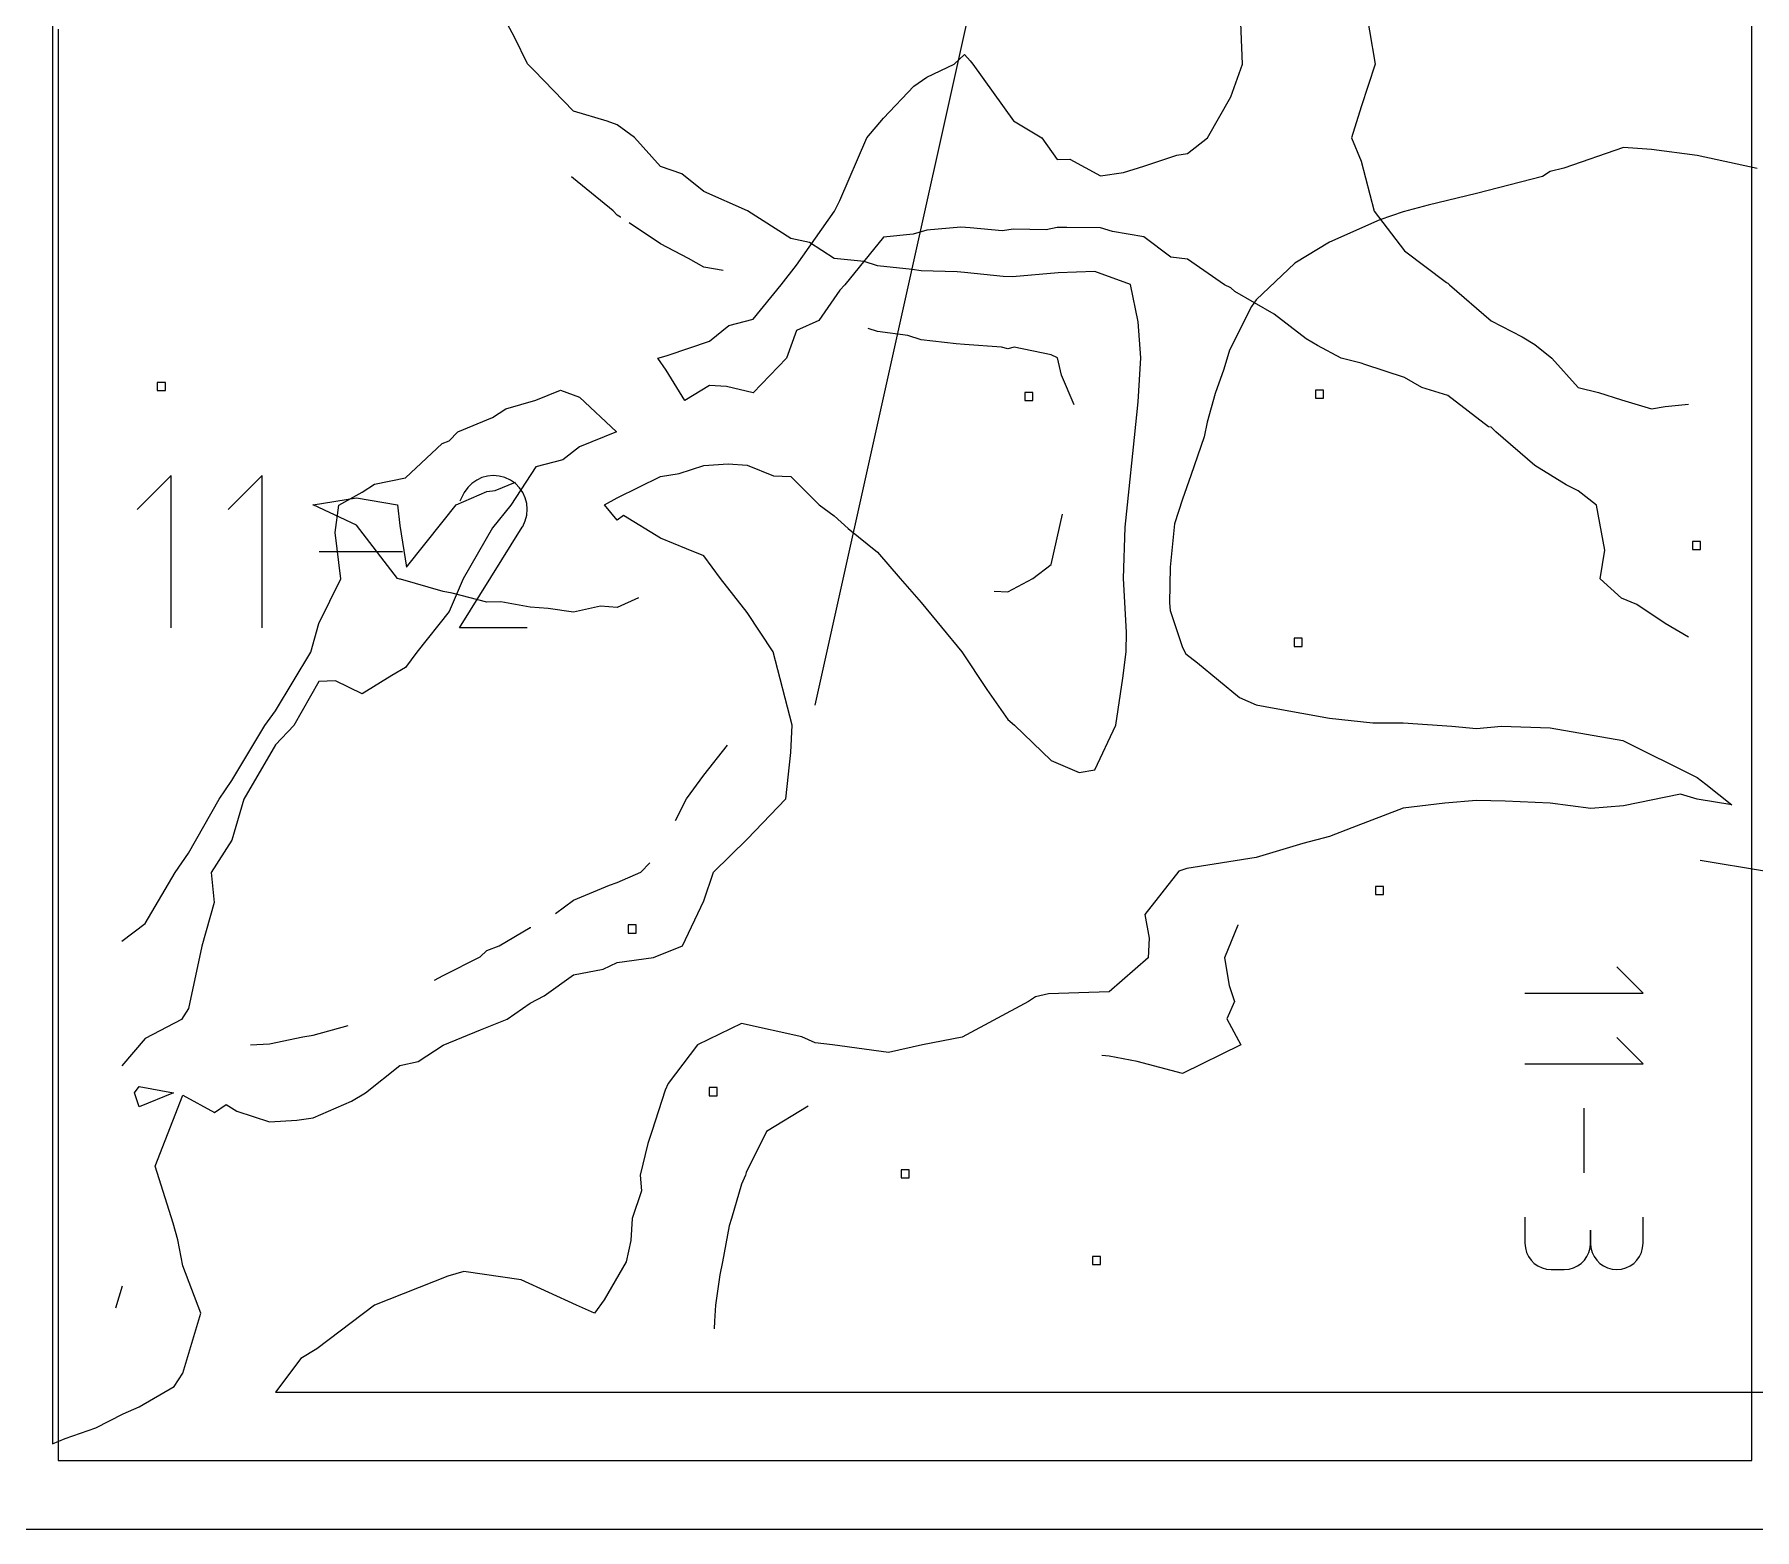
# Model space of a CAD drawing. Extents: x 0 to 600, y 0 to 270.
# Drawn here: x 322.7 to 478.6, y 0 to 135.5 of the extents above; entities that cross this region are included whole.
import ezdxf

# ---------------------------------------------------------------- set-up
doc = ezdxf.new("R2010")
doc.units = 0
doc.layers.add('1', color=7, linetype='CONTINUOUS')
doc.layers.add('2', color=7, linetype='CONTINUOUS')

msp = doc.modelspace()

# ---------------------------------------------------------------- linework, layer by layer
at = {"layer": '1', "color": 5}
for p, q in [((366.193603, 135.237466), (363.94837, 139.469595)), ((324.345706, 137.747345), (324.345706, 132.810538)), ((367.370772, 132.810538), (366.193603, 135.237466)), ((324.345706, 132.810538), (324.345706, 131.016607)), ((367.965894, 132.238409), (367.370772, 132.810538)), ((324.345706, 131.016607), (324.345706, 126.151934)), ((371.562324, 128.533775), (367.965894, 132.238409)), ((374.617735, 127.639739), (371.562324, 128.533775)), ((375.497342, 127.309717), (374.617735, 127.639739)), ((377.067652, 126.151934), (375.497342, 127.309717)), ((324.345706, 126.151934), (324.345706, 124.289926)), ((379.43191, 123.532045), (377.067652, 126.151934)), ((466.692061, 125.241911), (461.293587, 123.372247)), ((469.220883, 125.067905), (466.692061, 125.241911)), ((473.350664, 124.503892), (469.220883, 125.067905)), ((324.345706, 124.289926), (324.345706, 119.493331)), ((381.371017, 122.870648), (379.43191, 123.532045)), ((461.293587, 123.372247), (460.033457, 123.081449)), ((478.810009, 123.336641), (473.350664, 124.503892)), ((383.366478, 121.269229), (381.371017, 122.870648)), ((459.333289, 122.627431), (453.37441, 121.074704)), ((460.033457, 123.081449), (459.333289, 122.627431)), ((387.320884, 119.493331), (383.366478, 121.269229)), ((448.978623, 120.030096), (446.715807, 119.415599)), ((453.37441, 121.074704), (448.978623, 120.030096)), ((324.345706, 119.493331), (324.345706, 117.755757)), ((391.236063, 116.993368), (387.320884, 119.493331)), ((444.596807, 118.692864), (440.057203, 116.653218)), ((446.715807, 119.415599), (444.596807, 118.692864)), ((324.345706, 117.755757), (324.345706, 112.83473)), ((392.924949, 116.635392), (391.236063, 116.993368)), ((395.170631, 115.192222), (392.924949, 116.635392)), ((440.057203, 116.653218), (436.893589, 114.758296)), ((397.875731, 114.915402), (395.170631, 115.192222)), ((399.105199, 114.53263), (397.875731, 114.915402)), ((402.246273, 114.177809), (399.105199, 114.53263)), ((403.04022, 114.056982), (402.246273, 114.177809)), ((406.303923, 113.969969), (403.04022, 114.056982)), ((406.974788, 113.903241), (406.303923, 113.969969)), ((410.486458, 113.550679), (406.974788, 113.903241)), ((415.460234, 113.876633), (411.317826, 113.52542)), ((418.778942, 114.018198), (415.460234, 113.876633)), ((422.004324, 112.83472), (418.778942, 114.018198)), ((436.893589, 114.758296), (433.398593, 111.442756)), ((324.345706, 112.83473), (324.345706, 111.525009)), ((411.317826, 113.52542), (410.486458, 113.550679)), ((422.71351, 109.433507), (422.004324, 112.83472)), ((324.345706, 111.525009), (324.345706, 106.175674)), ((432.968935, 110.823288), (430.993312, 106.88872)), ((433.398593, 111.442756), (432.968935, 110.823288)), ((422.967339, 106.175663), (422.71351, 109.433507)), ((324.345706, 106.175674), (324.345706, 105.114375)), ((422.71351, 102.195562), (422.967339, 106.175663)), ((430.993312, 106.88872), (430.460854, 105.152959)), ((324.345706, 105.114375), (324.345706, 99.51707)), ((430.460854, 105.152959), (429.676828, 102.954152)), ((334.57324, 103.949819), (333.842863, 103.949819)), ((333.842863, 103.949819), (333.842863, 103.219442)), ((333.842863, 103.219442), (334.57324, 103.219442)), ((334.57324, 103.219442), (334.57324, 103.949819)), ((413.165859, 103.036848), (412.435482, 103.036848)), ((412.435482, 103.036848), (412.435482, 102.306471)), ((413.165859, 102.306471), (413.165859, 103.036848)), ((429.676828, 102.954152), (428.97666, 100.341026)), ((438.789864, 103.260302), (438.789864, 102.529925)), ((439.520241, 103.260302), (438.789864, 103.260302)), ((439.520241, 102.529925), (439.520241, 103.260302)), ((412.435482, 102.306471), (413.165859, 102.306471)), ((422.383937, 98.95891), (422.71351, 102.195562)), ((438.789864, 102.529925), (439.520241, 102.529925)), ((428.97666, 100.341026), (428.705697, 99.019145)), ((324.345706, 99.51707), (324.345706, 98.676687)), ((324.345706, 98.676687), (324.345706, 92.858466)), ((421.75816, 92.858456), (422.383937, 98.95891)), ((428.705697, 99.019145), (427.479834, 95.52189)), ((375.497342, 93.508133), (379.43191, 95.433711)), ((379.43191, 95.433711), (381.11809, 95.711887)), ((381.11809, 95.711887), (383.366478, 96.423778)), ((383.366478, 96.423778), (385.570684, 96.588339)), ((385.570684, 96.588339), (387.301499, 96.454437)), ((387.301499, 96.454437), (389.679278, 95.492774)), ((389.679278, 95.492774), (391.236063, 95.419736)), ((391.236063, 95.419736), (393.809516, 92.858456)), ((427.479834, 95.52189), (426.739989, 93.383069)), ((324.345706, 92.858466), (324.345706, 92.187601)), ((324.345706, 92.187601), (324.345706, 86.199863)), ((374.347674, 92.858456), (375.497342, 93.508133)), ((375.497342, 91.471193), (374.347674, 92.858456)), ((393.809516, 92.858456), (395.170631, 91.86794)), ((421.523266, 90.84361), (421.75816, 92.858456)), ((426.739989, 93.383069), (425.999245, 91.150009)), ((376.073078, 91.883721), (375.497342, 91.471193)), ((379.43191, 89.84182), (376.073078, 91.883721)), ((395.170631, 91.86794), (396.442028, 90.706549)), ((396.442028, 90.706549), (399.105199, 88.566815)), ((421.375388, 86.199852), (421.523266, 90.84361)), ((425.999245, 91.150009), (425.60971, 87.215001)), ((381.782642, 88.880157), (379.43191, 89.84182)), ((383.366478, 88.228677), (381.782642, 88.880157)), ((472.934985, 89.547677), (472.934985, 88.8173)), ((473.665362, 89.547677), (472.934985, 89.547677)), ((473.665362, 88.8173), (473.665362, 89.547677)), ((384.875024, 86.199852), (383.366478, 88.228677)), ((399.105199, 88.566815), (401.139887, 86.199852)), ((472.934985, 88.8173), (473.665362, 88.8173)), ((324.345706, 86.199863), (324.345706, 85.216109)), ((387.301499, 83.116038), (384.875024, 86.199852)), ((401.139887, 86.199852), (403.04022, 84.015937)), ((421.663481, 81.31805), (421.375388, 86.199852)), ((425.60971, 87.215001), (425.542083, 83.988256)), ((324.345706, 85.216109), (324.345706, 79.541259)), ((389.649522, 79.541249), (387.301499, 83.116038)), ((403.04022, 84.015937), (406.749812, 79.541249)), ((425.542083, 83.988256), (425.624588, 83.280433)), ((425.624588, 83.280433), (426.739989, 79.937809)), ((421.632373, 79.541249), (421.663481, 81.31805)), ((324.345706, 79.541259), (324.345706, 78.155798)), ((391.376279, 72.882195), (389.649522, 79.541249)), ((406.749812, 79.541249), (408.992793, 76.12606)), ((421.310013, 77.165272), (421.632373, 79.541249)), ((426.739989, 79.937809), (427.043866, 79.345865)), ((436.854365, 80.767835), (436.854365, 80.037458)), ((437.584742, 80.767835), (436.854365, 80.767835)), ((436.854365, 80.037458), (437.584742, 80.037458)), ((437.584742, 80.037458), (437.584742, 80.767835)), ((324.345706, 78.155798), (324.345706, 72.882206)), ((427.043866, 79.345865), (428.096597, 78.544243)), ((428.096597, 78.544243), (431.906284, 75.410824)), ((420.694153, 72.882195), (421.310013, 77.165272)), ((408.992793, 76.12606), (410.909356, 73.400672)), ((431.906284, 75.410824), (433.398593, 74.748074)), ((410.909356, 73.400672), (411.497715, 72.882195)), ((433.398593, 74.748074), (435.050509, 74.434756)), ((435.050509, 74.434756), (440.057203, 73.534837)), ((440.057203, 73.534837), (443.973731, 73.096611)), ((324.345706, 72.882206), (324.345706, 71.348864)), ((391.236063, 70.418299), (391.376279, 72.882195)), ((411.497715, 72.882195), (414.844374, 69.705505)), ((418.778942, 68.838974), (420.694153, 72.882195)), ((443.973731, 73.096611), (446.715807, 73.113856)), ((446.715807, 73.113856), (451.123311, 72.806827)), ((451.123311, 72.806827), (453.37441, 72.590859)), ((453.37441, 72.590859), (455.645342, 72.818087)), ((455.645342, 72.818087), (460.033457, 72.649931)), ((460.033457, 72.649931), (466.639311, 71.507466)), ((324.345706, 71.348864), (324.345706, 66.223602)), ((390.78747, 66.223592), (391.236063, 70.418299)), ((466.639311, 71.507466), (473.350664, 68.147292)), ((414.844374, 69.705505), (417.371387, 68.605432)), ((417.371387, 68.605432), (418.778942, 68.838974)), ((473.350664, 68.147292), (474.161295, 67.541789)), ((474.161295, 67.541789), (476.517437, 65.670773)), ((324.345706, 66.223602), (324.345706, 64.873757)), ((387.301499, 62.569905), (390.78747, 66.223592)), ((450.485364, 65.834432), (446.715807, 65.367802)), ((453.37441, 66.083301), (450.485364, 65.834432)), ((455.959133, 66.014321), (453.37441, 66.083301)), ((460.033457, 65.819554), (455.959133, 66.014321)), ((463.73494, 65.354277), (460.033457, 65.819554)), ((466.692061, 65.571598), (463.73494, 65.354277)), ((471.840772, 66.64958), (466.692061, 65.571598)), ((473.350664, 66.200973), (471.840772, 66.64958)), ((476.517437, 65.670773), (473.350664, 66.200973)), ((324.345706, 64.873757), (324.345706, 59.564998)), ((446.715807, 65.367802), (442.072949, 63.606782)), ((384.24293, 59.564988), (387.301499, 62.569905)), ((440.057203, 62.797517), (437.63388, 62.174871)), ((442.072949, 63.606782), (440.057203, 62.797517)), ((433.398593, 60.915647), (427.119609, 59.896737)), ((437.63388, 62.174871), (433.398593, 60.915647)), ((324.345706, 59.564998), (324.345706, 58.405413)), ((383.366478, 56.980265), (384.24293, 59.564988)), ((426.386527, 59.672214), (423.313534, 55.737646)), ((427.119609, 59.896737), (426.386527, 59.672214)), ((324.345706, 58.405413), (324.345706, 52.906395)), ((444.206827, 58.281252), (444.206827, 57.550875)), ((444.937204, 58.281252), (444.206827, 58.281252)), ((444.937204, 57.550875), (444.937204, 58.281252)), ((381.428727, 52.906384), (383.366478, 56.980265)), ((444.206827, 57.550875), (444.937204, 57.550875)), ((377.229059, 54.792742), (376.498682, 54.792742)), ((376.498682, 54.792742), (376.498682, 54.062365)), ((377.229059, 54.062365), (377.229059, 54.792742)), ((423.313534, 55.737646), (423.700809, 53.598352)), ((376.498682, 54.062365), (377.229059, 54.062365)), ((423.700809, 53.598352), (423.626419, 51.803078)), ((324.345706, 52.906395), (324.345706, 51.972236)), ((324.345706, 51.972236), (324.345706, 46.247341)), ((375.497342, 51.392431), (378.807032, 51.849143)), ((378.807032, 51.849143), (381.428727, 52.906384)), ((423.626419, 51.803078), (420.080939, 48.744963)), ((368.88743, 48.37895), (371.562324, 50.273872)), ((371.562324, 50.273872), (374.238118, 50.775219)), ((374.238118, 50.775219), (375.497342, 51.392431)), ((367.627756, 47.71124), (368.88743, 48.37895)), ((414.597701, 48.562368), (413.422339, 48.27201)), ((420.080939, 48.744963), (414.597701, 48.562368)), ((365.528599, 46.247331), (367.627756, 47.71124)), ((412.78664, 47.868071), (406.763735, 44.61654)), ((413.422339, 48.27201), (412.78664, 47.868071)), ((324.345706, 46.247341), (324.345706, 45.583239)), ((324.345706, 45.583239), (324.345706, 39.588694)), ((359.758171, 43.887446), (363.118354, 45.274668)), ((363.118354, 45.274668), (365.528599, 46.247331)), ((386.787471, 45.871233), (382.787981, 43.933503)), ((392.246816, 44.642239), (386.787471, 45.871233)), ((357.490394, 42.409335), (359.758171, 43.887446)), ((382.787981, 43.933503), (380.128867, 40.427693)), ((393.446075, 44.102571), (392.246816, 44.642239)), ((395.007817, 43.933503), (393.446075, 44.102571)), ((400.105132, 43.223853), (395.007817, 43.933503)), ((403.162791, 43.933503), (400.105132, 43.223853)), ((406.763735, 44.61654), (403.162791, 43.933503)), ((355.823603, 42.05303), (357.490394, 42.409335)), ((352.699662, 39.588684), (355.823603, 42.05303)), ((324.345706, 39.588694), (324.345706, 38.711835)), ((331.780224, 39.588684), (332.215292, 40.146069)), ((332.215292, 38.322785), (331.780224, 39.588684)), ((332.215292, 40.146069), (335.312182, 39.588684)), ((335.312182, 39.588684), (332.215292, 38.322785)), ((333.641783, 32.930033), (336.14986, 39.356586)), ((336.14986, 39.356586), (339.023129, 37.792315)), ((351.44224, 38.832652), (352.699662, 39.588684)), ((379.84889, 39.833011), (378.652329, 36.063893)), ((380.128867, 40.427693), (379.84889, 39.833011)), ((383.841164, 40.049317), (383.841164, 39.31894)), ((384.571541, 40.049317), (383.841164, 40.049317)), ((383.841164, 39.31894), (384.571541, 39.31894)), ((384.571541, 39.31894), (384.571541, 40.049317)), ((324.345706, 38.711835), (324.345706, 32.930043)), ((339.023129, 37.792315), (340.084881, 38.52215)), ((340.084881, 38.52215), (341.063674, 37.931989)), ((341.063674, 37.931989), (344.019446, 36.943275)), ((347.954014, 37.323703), (351.44224, 38.832652)), ((344.019446, 36.943275), (346.484245, 37.101074)), ((346.484245, 37.101074), (347.954014, 37.323703)), ((378.652329, 36.063893), (378.297062, 34.981414)), ((378.297062, 34.981414), (377.606808, 32.129325)), ((324.345706, 32.930043), (324.345706, 31.934478)), ((335.272958, 27.755268), (333.641783, 32.930033)), ((324.345706, 31.934478), (324.345706, 26.271351)), ((377.606808, 32.129325), (377.716818, 30.703738)), ((377.716818, 30.703738), (376.862906, 28.194757)), ((376.862906, 28.194757), (376.762371, 26.205156)), ((335.689543, 26.271341), (335.272958, 27.755268)), ((324.345706, 26.271351), (324.345706, 25.202701)), ((324.345706, 25.202701), (324.345706, 19.612703)), ((336.14986, 23.904017), (335.689543, 26.271341)), ((376.762371, 26.205156), (376.328202, 24.25975)), ((337.775175, 19.612693), (336.14986, 23.904017)), ((361.610652, 23.398176), (360.152603, 22.978445)), ((366.811207, 22.638955), (361.610652, 23.398176)), ((376.328202, 24.25975), (374.333637, 20.835533)), ((418.581861, 24.759179), (418.581861, 24.028802)), ((419.312691, 24.759179), (418.581861, 24.759179)), ((418.581861, 24.028802), (419.312691, 24.028802)), ((419.312691, 24.028802), (419.312691, 24.759179)), ((360.152603, 22.978445), (353.519248, 20.325182)), ((371.816542, 20.325182), (366.811207, 22.638955)), ((353.519248, 20.325182), (348.312837, 16.390174)), ((373.470264, 19.598423), (371.816542, 20.325182)), ((374.333637, 20.835533), (373.470264, 19.598423)), ((324.345706, 19.612703), (324.345706, 18.781244)), ((324.345706, 18.781244), (324.345706, 12.953998)), ((336.14986, 14.163222), (337.775175, 19.612693)), ((348.312837, 16.390174), (346.835399, 15.513722)), ((335.382065, 12.953998), (336.14986, 14.163222)), ((346.835399, 15.513722), (344.567619, 12.455606)), ((324.345706, 12.953998), (324.345706, 7.771534)), ((332.215292, 11.130896), (335.382065, 12.953998)), ((330.764006, 10.498478), (332.215292, 11.130896)), ((344.567619, 12.455606), (346.657316, 12.455606)), ((346.657316, 12.455606), (346.835399, 12.455606)), ((346.835399, 12.455505), (493.326927, 12.455505)), ((328.280724, 9.216734), (330.764006, 10.498478)), ((324.345706, 7.771534), (325.503039, 8.253752)), ((325.503039, 8.253752), (328.280724, 9.216734))]:
    msp.add_line(p, q, dxfattribs=at)
at = {"layer": '1', "color": 1}
for p, q in [((371.562784, 122.4464), (371.372527, 122.59608)), ((375.140732, 119.493331), (371.562784, 122.4464)), ((375.496902, 119.119577), (375.140732, 119.493331)), ((375.822417, 118.943296), (375.496902, 119.119577)), ((375.829619, 118.938325), (375.822417, 118.943296)), ((379.43191, 116.510948), (376.594713, 118.422554)), ((381.974254, 115.190859), (379.43191, 116.510948)), ((383.366478, 114.3897), (381.974254, 115.190859)), ((385.103152, 114.084473), (383.366478, 114.3897)), ((399.105199, 108.57554), (398.246783, 108.84109)), ((401.832393, 108.21982), (399.105199, 108.57554)), ((403.04022, 107.809094), (401.832393, 108.21982)), ((406.219612, 107.453823), (403.04022, 107.809094)), ((406.974788, 107.390706), (406.219612, 107.453823)), ((410.330914, 107.15491), (406.974788, 107.390706)), ((410.909356, 106.989449), (410.330914, 107.15491)), ((411.480132, 107.141384), (410.909356, 106.989449)), ((414.844374, 106.454289), (411.480132, 107.141384)), ((415.390804, 106.175663), (414.844374, 106.454289)), ((415.762306, 104.622037), (415.390804, 106.175663)), ((416.91062, 101.931815), (415.762306, 104.622037)), ((335.100281, 95.511709), (332.032698, 92.443223)), ((335.100281, 81.712994), (335.100281, 95.511709)), ((343.342271, 95.511709), (340.274688, 92.443223)), ((343.342271, 81.712994), (343.342271, 95.511709)), ((362.78513, 95.1082), (362.350059, 94.807934)), ((363.260775, 95.327313), (362.78513, 95.1082)), ((363.765729, 95.462568), (363.260775, 95.327313)), ((364.28736, 95.51126), (363.765729, 95.462568)), ((364.814405, 95.46978), (364.28736, 95.51126)), ((365.336039, 95.335428), (364.814405, 95.46978)), ((365.839188, 95.104592), (365.336039, 95.335428)), ((366.289587, 94.78494), (365.839188, 95.104592)), ((365.839188, 95.104592), (365.839188, 95.104592)), ((360.921698, 92.858358), (363.692623, 94.055365)), ((361.647636, 93.977015), (361.245025, 93.205162)), ((361.966837, 94.430119), (361.647636, 93.977015)), ((362.350059, 94.807934), (361.966837, 94.430119)), ((363.692623, 94.055365), (364.454559, 94.146888)), ((364.454559, 94.146888), (366.294027, 94.913784)), ((366.666046, 94.401266), (366.289587, 94.78494)), ((366.965409, 93.965295), (366.666046, 94.401266)), ((367.184072, 93.489198), (366.965409, 93.965295)), ((347.944985, 92.85802), (347.954014, 92.860725)), ((347.954014, 92.854402), (347.944985, 92.85802)), ((347.954014, 92.860725), (347.955704, 92.861063)), ((347.959424, 92.849431), (347.954014, 92.854402)), ((347.955704, 92.861063), (351.888467, 93.51074)), ((351.889035, 91.021233), (347.959424, 92.849431)), ((351.888467, 93.51074), (355.595806, 92.858358)), ((355.595806, 92.858358), (355.823488, 90.984627)), ((359.758056, 91.381827), (360.921698, 92.858358)), ((367.319327, 92.984243), (367.184072, 93.489198)), ((367.366667, 92.462612), (367.319327, 92.984243)), ((367.324288, 91.935567), (367.366667, 92.462612)), ((414.844374, 87.442846), (415.867351, 92.002292)), ((355.601331, 86.199393), (351.889035, 91.021233)), ((355.823488, 90.984627), (356.42447, 87.217325)), ((356.42447, 87.217325), (359.758056, 91.381827)), ((361.236508, 81.712994), (366.899181, 90.829181)), ((366.899181, 90.829181), (366.905944, 90.837297)), ((366.899181, 90.829181), (366.899181, 90.829181)), ((366.905944, 90.837297), (366.912707, 90.845852)), ((366.912707, 90.845852), (366.91903, 90.854406)), ((366.91903, 90.854406), (366.92488, 90.863435)), ((366.92488, 90.863435), (366.93073, 90.872463)), ((366.93073, 90.872463), (366.936579, 90.881931)), ((366.936579, 90.881931), (366.942429, 90.891838)), ((366.942429, 90.891838), (366.948279, 90.902219)), ((366.948279, 90.902219), (366.953689, 90.913039)), ((366.953689, 90.913039), (367.18768, 91.415285)), ((366.953689, 90.913039), (366.953689, 90.913039)), ((367.18768, 91.415285), (367.324288, 91.935567)), ((356.062551, 88.612352), (348.517577, 88.612352)), ((413.161802, 86.199852), (414.844374, 87.442846)), ((355.823603, 86.133567), (355.601331, 86.199393)), ((355.867334, 86.125452), (355.823603, 86.133567)), ((359.758171, 85.00013), (355.867334, 86.125452)), ((410.909806, 84.986615), (413.161802, 86.199852)), ((360.545355, 84.867581), (359.758171, 85.00013)), ((363.693188, 84.054248), (360.545355, 84.867581)), ((377.452679, 84.43658), (375.496892, 83.553365)), ((409.655992, 85.048383), (410.909806, 84.986615)), ((364.954668, 84.064629), (363.693188, 84.054248)), ((367.627756, 83.585826), (364.954668, 84.064629)), ((369.242701, 83.466802), (367.627756, 83.585826)), ((371.562324, 83.135877), (369.242701, 83.466802)), ((374.002324, 83.669685), (371.562324, 83.135877)), ((375.496892, 83.553365), (374.002324, 83.669685)), ((367.364912, 81.712994), (361.236508, 81.712994)), ((383.366478, 68.363326), (385.512075, 71.074739)), ((381.778584, 66.223592), (383.366478, 68.363326)), ((380.807906, 64.253829), (381.778584, 66.223592)), ((375.496892, 58.628124), (377.651054, 59.564538)), ((377.651054, 59.564538), (378.461682, 60.428368)), ((479.46419, 59.672113), (473.637858, 60.629278)), ((371.562324, 57.04654), (374.808444, 58.39909)), ((374.808444, 58.39909), (375.496892, 58.628124)), ((369.922584, 55.818425), (371.562324, 57.04654)), ((364.819862, 52.906384), (367.627756, 54.551538)), ((367.627756, 54.551538), (367.6778, 54.571387)), ((431.753432, 54.765501), (430.551015, 51.802537)), ((431.729999, 54.817371), (431.753432, 54.765501)), ((359.758171, 50.2094), (363.105279, 51.911811)), ((363.105279, 51.911811), (363.692738, 52.463201)), ((363.692738, 52.463201), (364.819862, 52.906384)), ((430.551015, 51.802537), (430.946406, 49.31699)), ((358.958813, 49.780641), (359.758171, 50.2094)), ((468.470218, 48.613664), (466.088377, 50.995065)), ((430.946406, 49.31699), (431.442792, 47.867969)), ((457.758921, 48.613664), (468.470218, 48.613664)), ((431.442792, 47.867969), (430.735408, 46.29448)), ((347.954014, 44.807092), (351.146032, 45.689631)), ((430.735408, 46.29448), (432.010417, 43.933401)), ((342.276012, 43.917564), (344.019446, 44.010349)), ((344.019446, 44.010349), (347.018502, 44.664442)), ((347.018502, 44.664442), (347.954014, 44.807092)), ((432.010417, 43.933401), (426.739529, 41.341002)), ((468.470218, 42.215189), (466.088377, 44.59659)), ((420.080926, 42.912666), (419.412766, 42.967207)), ((422.631835, 42.426187), (420.080926, 42.912666)), ((426.739529, 41.341002), (422.631835, 42.426187)), ((457.758921, 42.215189), (468.470218, 42.215189)), ((392.825707, 38.383889), (389.046676, 36.063792)), ((463.114566, 32.340695), (463.114566, 38.197676)), ((389.046676, 36.063792), (387.18692, 32.365041)), ((386.787471, 31.307787), (385.867737, 28.194656)), ((387.124702, 32.129224), (386.787471, 31.307787)), ((387.18692, 32.365041), (387.124702, 32.129224)), ((385.867737, 28.194656), (385.661696, 27.529201)), ((457.758921, 28.324974), (457.758921, 25.946278)), ((468.458031, 25.946278), (468.458031, 28.324974)), ((385.661696, 27.529201), (385.05756, 24.259648)), ((463.700666, 25.946278), (463.700666, 27.137435)), ((463.700666, 27.137435), (463.700666, 25.946278)), ((457.758921, 25.946278), (457.758921, 25.946278)), ((457.758921, 25.946278), (457.797242, 25.518433)), ((457.797242, 25.518433), (457.908151, 25.115813)), ((457.908151, 25.115813), (458.083983, 24.745214)), ((463.375605, 24.745214), (463.551886, 25.115813)), ((463.551886, 25.115813), (463.662345, 25.518433)), ((463.662345, 25.518433), (463.700666, 25.946278)), ((463.700666, 25.946278), (463.700666, 25.946278)), ((463.700666, 25.946278), (463.738991, 25.518433)), ((463.738991, 25.518433), (463.8499, 25.115813)), ((463.8499, 25.115813), (464.026178, 24.745214)), ((468.13252, 24.745214), (468.308801, 25.115813)), ((468.308801, 25.115813), (468.41971, 25.518433)), ((468.41971, 25.518433), (468.458031, 25.946278)), ((385.05756, 24.259648), (384.82041, 23.097368)), ((458.083983, 24.745214), (458.318873, 24.4134)), ((458.318873, 24.4134), (458.605161, 24.126659)), ((458.605161, 24.126659), (458.936989, 23.892194)), ((458.936989, 23.892194), (459.306688, 23.716363)), ((459.306688, 23.716363), (459.708395, 23.605927)), ((459.708395, 23.605927), (460.134449, 23.567582)), ((460.134449, 23.567582), (461.325589, 23.567582)), ((461.325589, 23.567582), (461.751192, 23.605927)), ((461.325589, 23.567582), (461.325589, 23.567582)), ((461.751192, 23.605927), (462.152453, 23.716363)), ((462.152453, 23.716363), (462.522595, 23.892194)), ((462.522595, 23.892194), (462.85397, 24.126659)), ((462.85397, 24.126659), (463.140711, 24.4134)), ((463.140711, 24.4134), (463.375605, 24.745214)), ((464.026178, 24.745214), (464.261075, 24.4134)), ((464.261075, 24.4134), (464.548262, 24.126659)), ((464.548262, 24.126659), (464.880989, 23.892194)), ((464.880989, 23.892194), (465.252038, 23.716363)), ((465.252038, 23.716363), (465.654648, 23.605927)), ((465.654648, 23.605927), (466.08296, 23.567582)), ((466.08296, 23.567582), (466.508557, 23.605927)), ((466.08296, 23.567582), (466.08296, 23.567582)), ((466.508557, 23.605927), (466.909814, 23.716363)), ((466.909814, 23.716363), (467.279967, 23.892194)), ((467.279967, 23.892194), (467.611342, 24.126659)), ((467.611342, 24.126659), (467.898082, 24.4134)), ((467.898082, 24.4134), (468.13252, 24.745214)), ((330.098102, 20.109485), (330.685108, 22.092005)), ((384.82041, 23.097368), (384.410588, 20.325081)), ((384.410588, 20.325081), (384.335744, 18.876499)), ((384.335744, 18.876499), (384.292013, 18.2079))]:
    msp.add_line(p, q, dxfattribs=at)
at = {"layer": '1', "color": 3}
msp.add_line((600.00002, 0.000006), (-0.000006, 0.000006), dxfattribs=at)
at = {"layer": '2', "color": 5}
for p, q in [((478.320176, 6.265799), (478.320176, 265.955167)), ((324.866394, 135.969254), (324.866394, 132.781294)), ((324.866394, 132.781294), (324.866394, 129.424265)), ((324.866394, 129.424265), (324.866394, 126.122691)), ((324.866394, 126.122691), (324.866394, 122.884235)), ((324.866394, 122.884235), (324.866394, 119.463636)), ((324.866394, 119.463636), (324.866394, 116.365846)), ((324.866394, 116.365846), (324.866394, 112.805033)), ((324.866394, 112.805033), (324.866394, 109.874959)), ((324.866394, 109.874959), (324.866394, 106.146429)), ((324.866394, 106.146429), (324.866394, 103.083805)), ((324.866394, 103.083805), (324.866394, 99.487826)), ((324.866394, 99.487826), (324.866394, 96.351263)), ((324.866394, 96.351263), (324.866394, 92.828772)), ((324.866394, 92.828772), (324.866394, 89.647123)), ((324.866394, 89.647123), (324.866394, 86.170168)), ((324.866394, 86.170168), (324.866394, 83.135948)), ((324.866394, 83.135948), (324.866394, 79.511565)), ((324.866394, 79.511565), (324.866394, 76.744247)), ((324.866394, 76.744247), (324.866394, 72.852961)), ((324.866394, 72.852961), (324.866394, 70.412961)), ((324.866394, 70.412961), (324.866394, 66.194358)), ((324.866394, 66.194358), (324.866394, 64.087085)), ((324.866394, 64.087085), (324.866394, 59.535303)), ((324.866394, 59.535303), (324.866394, 57.738666)), ((324.866394, 57.738666), (324.866394, 52.8767)), ((324.866394, 52.8767), (324.866394, 51.395207)), ((324.866394, 51.395207), (324.866394, 46.218096)), ((324.866394, 46.218096), (324.866394, 44.876367)), ((324.866394, 44.876367), (324.866394, 39.559313)), ((324.866394, 39.559313), (324.866394, 38.873525)), ((324.866394, 38.873525), (324.866394, 32.900439)), ((324.866394, 32.900439), (324.866394, 31.690898)), ((324.866394, 31.690898), (324.866394, 26.24179)), ((401.95836, 32.599812), (401.228434, 32.599812)), ((401.228434, 32.599812), (401.228434, 31.86948)), ((401.228434, 31.86948), (401.95836, 31.86948)), ((401.95836, 31.86948), (401.95836, 32.599812)), ((324.866394, 26.24179), (324.866394, 24.653761)), ((324.866394, 24.653761), (324.866394, 19.583141)), ((324.866394, 19.583141), (324.866394, 17.859497)), ((324.866394, 17.859497), (324.866394, 12.924448)), ((324.866394, 12.924448), (324.866394, 10.995125)), ((324.866394, 10.995125), (324.866394, 6.265799)), ((324.866394, 6.265799), (327.611439, 6.265799)), ((327.611439, 6.265799), (328.801097, 6.265799)), ((328.801097, 6.265799), (478.320176, 6.265799))]:
    msp.add_line(p, q, dxfattribs=at)
at = {"layer": '2', "color": 1}
for p, q in [((393.46074, 74.720382), (422.560852, 205.617012)), ((443.142605, 139.041797), (444.190831, 132.780843)), ((432.153588, 132.781294), (431.948451, 138.010703)), ((403.560681, 131.619905), (406.04216, 132.781294)), ((406.04216, 132.781294), (406.979026, 133.655041)), ((406.979026, 133.655041), (407.4957, 133.099143)), ((407.4957, 133.099143), (407.742315, 132.781294)), ((407.742315, 132.781294), (411.430268, 127.673615)), ((431.103558, 129.82462), (432.153588, 132.781294)), ((444.190831, 132.780843), (442.907712, 128.926076)), ((402.383061, 130.787636), (403.560681, 131.619905)), ((399.626113, 127.912114), (402.383061, 130.787636)), ((429.001244, 126.122691), (431.103558, 129.82462)), ((398.134251, 126.122691), (399.626113, 127.912114)), ((442.907712, 128.926076), (442.028555, 126.122691)), ((411.430268, 127.673615), (413.984784, 126.122691)), ((395.691546, 120.427103), (398.134251, 126.122691)), ((413.984784, 126.122691), (415.364836, 124.164198)), ((426.232124, 124.537051), (427.16899, 124.686283)), ((427.16899, 124.686283), (429.001244, 126.122691)), ((442.028555, 126.122691), (442.908163, 123.992425)), ((415.364836, 124.164198), (416.509093, 124.18629)), ((416.509093, 124.18629), (419.299854, 122.687214)), ((421.378724, 122.98207), (423.234422, 123.546534)), ((423.234422, 123.546534), (426.232124, 124.537051)), ((442.908163, 123.992425), (444.09976, 119.464087)), ((419.299854, 122.687214), (421.378724, 122.98207)), ((395.198316, 119.463636), (395.691546, 120.427103)), ((391.756527, 114.584087), (395.198316, 119.463636)), ((444.09976, 119.464087), (446.842731, 115.869911)), ((399.626113, 117.120118), (396.136084, 112.805033)), ((402.339779, 117.397842), (399.626113, 117.120118)), ((403.560681, 117.755817), (402.339779, 117.397842)), ((406.649905, 118.033991), (403.560681, 117.755817)), ((407.4957, 117.965462), (406.649905, 118.033991)), ((410.381591, 117.689542), (407.4957, 117.965462)), ((411.430268, 117.851397), (410.381591, 117.689542)), ((414.378376, 117.79459), (411.430268, 117.851397)), ((415.364836, 117.988455), (414.378376, 117.79459)), ((416.235878, 117.989808), (415.364836, 117.988455)), ((419.299854, 117.971774), (416.235878, 117.989808)), ((420.376484, 117.641301), (419.299854, 117.971774)), ((423.234422, 117.148071), (420.376484, 117.641301)), ((425.685243, 115.315816), (423.234422, 117.148071)), ((446.842731, 115.869911), (450.652864, 113.016031)), ((390.361597, 112.805033), (391.756527, 114.584087)), ((427.16899, 115.119246), (425.685243, 115.315816)), ((430.548111, 112.805033), (427.16899, 115.119246)), ((387.821959, 109.692365), (390.361597, 112.805033)), ((395.691095, 112.300081), (393.785352, 109.579201)), ((396.136084, 112.805033), (395.691095, 112.300081)), ((431.103558, 112.515587), (430.548111, 112.805033)), ((431.473706, 112.179253), (431.103558, 112.515587)), ((450.652864, 113.016031), (450.777299, 112.959224)), ((450.777299, 112.959224), (450.908045, 112.805033)), ((450.908045, 112.805033), (454.711867, 109.543584)), ((435.038126, 110.126533), (431.473706, 112.179253)), ((383.887391, 107.678418), (385.635337, 109.105358)), ((385.635337, 109.105358), (387.821959, 109.692365)), ((393.785352, 109.579201), (391.756527, 108.662623)), ((437.930328, 107.911507), (435.038126, 110.126533)), ((454.711867, 109.543584), (457.499472, 108.087339)), ((380.116482, 106.424153), (383.887391, 107.678418)), ((391.756527, 108.662623), (390.864746, 106.145979)), ((438.973144, 107.295646), (437.930328, 107.911507)), ((457.499472, 108.087339), (458.646885, 107.384013)), ((379.191789, 106.146429), (379.952823, 106.366444)), ((379.952823, 105.058528), (379.191789, 106.146429)), ((379.952823, 106.366444), (380.116482, 106.424153)), ((390.864746, 106.145979), (387.821959, 103.004456)), ((441.120543, 106.146429), (438.973144, 107.295646)), ((442.907712, 105.690169), (441.120543, 106.146429)), ((458.646885, 107.384013), (460.202769, 106.146429)), ((460.202769, 106.146429), (462.581453, 103.50535)), ((381.63269, 102.330886), (379.952823, 105.058528)), ((443.241341, 105.582416), (442.907712, 105.690169)), ((446.84228, 104.398935), (443.241341, 105.582416)), ((368.148218, 102.331788), (370.380376, 103.264596)), ((370.380376, 103.264596), (372.083237, 102.627094)), ((383.88694, 103.683436), (381.63269, 102.330886)), ((385.404051, 103.57929), (383.88694, 103.683436)), ((387.821959, 103.004456), (385.404051, 103.57929)), ((448.407631, 103.498137), (446.84228, 104.398935)), ((450.777299, 102.779031), (448.407631, 103.498137)), ((462.581453, 103.50535), (464.410552, 103.050893)), ((464.410552, 103.050893), (466.516021, 102.372364)), ((364.21365, 100.781315), (365.434552, 101.553621)), ((365.434552, 101.553621), (368.148218, 102.331788)), ((372.083237, 102.627094), (375.461456, 99.487826)), ((454.456235, 99.920642), (450.777299, 102.779031)), ((466.516021, 102.372364), (469.223826, 101.564441)), ((469.223826, 101.564441), (470.45104, 101.761012)), ((470.45104, 101.761012), (472.568231, 101.994101)), ((361.080919, 99.487375), (364.21365, 100.781315)), ((454.712318, 99.907567), (454.456235, 99.920642)), ((455.121689, 99.487375), (454.712318, 99.907567)), ((356.344154, 95.300782), (359.645593, 98.416155)), ((359.645593, 98.416155), (360.278722, 98.669984)), ((360.278722, 98.669984), (361.080919, 99.487375)), ((375.461456, 99.487826), (372.083237, 98.114086)), ((458.646885, 96.422948), (455.121689, 99.487375)), ((370.576496, 96.938269), (368.148218, 96.312489)), ((372.083237, 98.114086), (370.576496, 96.938269)), ((353.536035, 94.735867), (356.344154, 95.300782)), ((368.148218, 96.312489), (365.861958, 92.828772)), ((461.494905, 94.66824), (458.646885, 96.422948)), ((350.283242, 92.828772), (352.409451, 94.0109)), ((352.409451, 94.0109), (353.536035, 94.735867)), ((462.581453, 94.120908), (461.494905, 94.66824)), ((464.234269, 92.828772), (462.581453, 94.120908)), ((349.943842, 90.342785), (350.283242, 92.828772)), ((365.861958, 92.828772), (364.21365, 90.776052)), ((464.988541, 88.755342), (464.234269, 92.828772)), ((364.21365, 90.776052), (361.557828, 86.170168)), ((350.474493, 86.170168), (349.943842, 90.342785)), ((464.562939, 86.170619), (464.988541, 88.755342)), ((348.474883, 82.108911), (350.474493, 86.170168)), ((361.557828, 86.170168), (360.279082, 83.205829)), ((466.516021, 84.405541), (464.562939, 86.170619)), ((467.905541, 83.818535), (466.516021, 84.405541)), ((360.279082, 83.205829), (357.372678, 79.511565)), ((470.450589, 82.095386), (467.905541, 83.818535)), ((347.747887, 79.511114), (348.474883, 82.108911)), ((472.568231, 80.880796), (470.450589, 82.095386)), ((344.539819, 74.185223), (347.747887, 79.511114)), ((357.372678, 79.511565), (356.344334, 78.134218)), ((356.344334, 78.134218), (355.098004, 77.402939)), ((348.474522, 76.847041), (346.209181, 72.852961)), ((350.003535, 76.924587), (348.474522, 76.847041)), ((352.409451, 75.746516), (350.003535, 76.924587)), ((355.098004, 77.402939), (352.409451, 75.746516)), ((343.588976, 72.852961), (344.539819, 74.185223)), ((340.605116, 67.869716), (343.588976, 72.852961)), ((346.209181, 72.852961), (344.54018, 71.11268)), ((344.54018, 71.11268), (341.674803, 66.193907)), ((339.445395, 66.194358), (340.605116, 67.869716)), ((336.670368, 61.2837), (339.445395, 66.194358)), ((341.674803, 66.193907), (340.605116, 62.473042)), ((340.605116, 62.473042), (338.712583, 59.535303)), ((335.47282, 59.535303), (336.670368, 61.2837)), ((332.735665, 54.933477), (335.47282, 59.535303)), ((338.712583, 59.535303), (338.998422, 56.816227)), ((338.998422, 56.816227), (337.870395, 52.876249)), ((330.618608, 53.323943), (332.735665, 54.933477)), ((337.870395, 52.876249), (336.670728, 47.221238)), ((336.670728, 47.221238), (336.039358, 46.218096)), ((336.039358, 46.218096), (332.73598, 44.500809)), ((332.73598, 44.500809), (330.618608, 42.011846))]:
    msp.add_line(p, q, dxfattribs=at)
at = {"layer": '2', "color": 3}
msp.add_line((600.000014, 0.000006), (-0.000006, 0.000006), dxfattribs=at)

doc.saveas('drawing.dxf')
